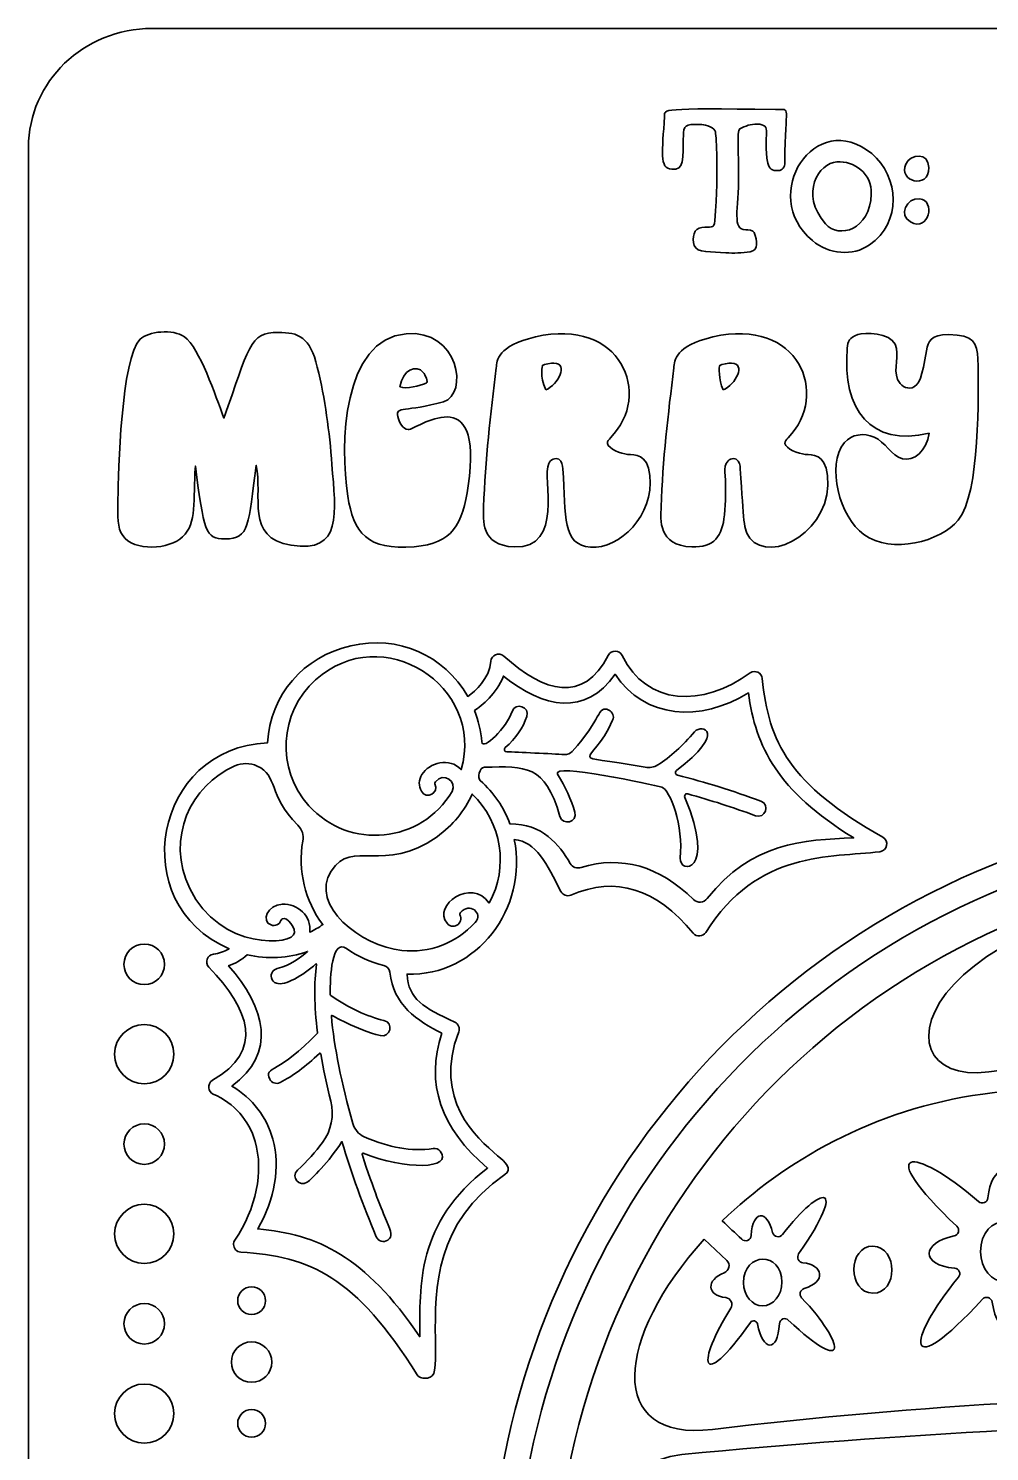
# Model space of a CAD drawing. Header units: inches. Extents: x 15.56 to 20.56, y -6.25 to -0.75.
# Drawn here: x 15.556 to 17.444, y -3.547 to -0.75 of the extents above; entities that cross this region are included whole.
import ezdxf

# ---------------------------------------------------------------- set-up
doc = ezdxf.new("R2010")
doc.units = ezdxf.units.IN
doc.header["$MEASUREMENT"] = 0
doc.layers.add('_U+0421_U+043B_U+043E_U+0439 1', color=7, linetype='Continuous')

# ---------------------------------------------------------------- blocks, each defined once
blk = doc.blocks.new('block 2')
at = {"layer": '_U+0421_U+043B_U+043E_U+0439 1', "color": 7, "lineweight": 35, "true_color": 0xffffff}
for points in [[(17.2126, -0.9961), (17.102, -0.905), (16.9888, -1.0775), (17.096, -1.1671), (17.1288, -1.1944), (17.1746, -1.1982), (17.2082, -1.1755), (17.272, -1.1325), (17.2664, -1.0407), (17.2126, -0.9961)], [(17.1217, -1.1341), (17.0699, -1.0748), (17.1085, -1.0143), (17.1437, -1.0122), (17.178, -1.0103), (17.2132, -1.034), (17.2116, -1.0758), (17.2099, -1.1458), (17.148, -1.1643), (17.1217, -1.1341)]]:
    blk.add_open_spline(points, degree=3, knots=[0, 0, 0, 0, 1, 1, 1, 2, 2, 2, 3, 3, 3, 3], dxfattribs=at)
blk = doc.blocks.new('block 3')
at = {"layer": '_U+0421_U+043B_U+043E_U+0439 1', "color": 7, "lineweight": 35, "true_color": 0xffffff}
for points, knots in [([(18.3906, -2.4262), (18.3906, -2.4262), (18.3906, -2.385), (18.3906, -2.385), (18.3906, -2.2044), (18.2448, -2.0576), (18.0655, -2.0576), (17.886, -2.0576), (17.7402, -2.2044), (17.7402, -2.3857), (17.7402, -2.3857), (17.7402, -2.4262), (17.7402, -2.4262), (17.0656, -2.5786), (16.5645, -3.1943), (16.5907, -3.92), (16.6194, -4.7144), (17.2817, -5.3473), (18.0766, -5.3414), (18.8852, -5.3353), (19.541, -4.6757), (19.541, -3.8657), (19.541, -3.1637), (19.0484, -2.5747), (18.3906, -2.4262)], [0, 0, 0, 0, 1, 1, 1, 2, 2, 2, 3, 3, 3, 4, 4, 4, 5, 5, 5, 6, 6, 6, 7, 7, 7, 8, 8, 8, 8]), ([(18.0655, -2.4316), (18.4723, -2.4316), (18.8402, -2.6021), (19.1014, -2.8751), (18.5509, -2.751), (17.9949, -2.7262), (17.4423, -2.8008), (17.1998, -2.8336), (17.2959, -2.4316), (18.0655, -2.4316)], [0, 0, 0, 0, 1, 1, 1, 2, 2, 2, 3, 3, 3, 3]), ([(16.8834, -3.1301), (16.8834, -3.1301), (16.9276, -3.1718), (16.9276, -3.1718), (16.9312, -3.1753), (16.9328, -3.1803), (16.9319, -3.1851), (16.9309, -3.1901), (16.9274, -3.1941), (16.9228, -3.196), (16.8866, -3.21), (16.8882, -3.2405), (16.9257, -3.2448), (16.9303, -3.2454), (16.9345, -3.2483), (16.9364, -3.2525), (16.9385, -3.2568), (16.9381, -3.2618), (16.9356, -3.2657), (16.8687, -3.3714), (16.8721, -3.4361), (16.9744, -3.2936), (16.976, -3.2911), (16.9792, -3.29), (16.9821, -3.2907), (16.9852, -3.2912), (16.9876, -3.2937), (16.9881, -3.2966), (16.998, -3.3501), (17.0285, -3.3541), (17.031, -3.296), (17.0313, -3.2919), (17.0338, -3.2883), (17.0376, -3.2868), (17.0413, -3.2853), (17.0456, -3.2861), (17.0485, -3.2889), (17.1696, -3.4029), (17.1601, -3.3353), (17.0748, -3.2451), (17.0721, -3.2423), (17.0712, -3.2383), (17.0721, -3.2347), (17.0731, -3.231), (17.076, -3.228), (17.0796, -3.2269), (17.1235, -3.2141), (17.1181, -3.1801), (17.077, -3.1762), (17.0731, -3.1758), (17.0698, -3.1735), (17.0681, -3.1698), (17.0664, -3.1662), (17.0667, -3.1622), (17.0689, -3.1589), (17.1677, -3.0153), (17.1144, -3.0207), (17.0371, -3.1208), (17.0345, -3.1241), (17.0303, -3.1257), (17.0262, -3.1248), (17.022, -3.124), (17.0187, -3.1208), (17.0177, -3.1166), (17.0067, -3.0725), (16.9787, -3.0714), (16.9756, -3.1226), (16.9753, -3.1269), (16.9726, -3.1307), (16.9687, -3.1322), (16.9646, -3.1337), (16.96, -3.1329), (16.957, -3.13), (16.9442, -3.1179), (16.9316, -3.1058), (16.9188, -3.0939), (17.0389, -2.9775), (17.2159, -2.8743), (17.4306, -2.8446), (17.928, -2.7754), (18.4281, -2.7878), (18.9246, -2.8812), (19.0544, -2.9057), (19.1796, -2.9832), (19.2632, -3.0829), (19.2581, -3.0854), (19.2095, -3.1222), (19.1825, -3.1433), (19.1794, -3.1457), (19.1752, -3.1462), (19.1716, -3.1446), (19.168, -3.1429), (19.1656, -3.1393), (19.1655, -3.1354), (19.1628, -3.0783), (19.1305, -3.0685), (19.1189, -3.125), (19.1181, -3.129), (19.1149, -3.1322), (19.1109, -3.1332), (19.1067, -3.134), (19.1026, -3.1325), (19.1001, -3.1291), (18.9921, -2.9832), (18.9817, -3.0462), (19.0656, -3.1711), (19.0677, -3.1743), (19.068, -3.1783), (19.0663, -3.1816), (19.0645, -3.1851), (19.0612, -3.1873), (19.0574, -3.1876), (19.008, -3.1904), (19.0062, -3.2301), (19.0548, -3.2437), (19.0582, -3.2447), (19.061, -3.2476), (19.0621, -3.2512), (19.0631, -3.2547), (19.0621, -3.2586), (19.0595, -3.2612), (18.9645, -3.3614), (18.9544, -3.4358), (19.0874, -3.3096), (19.0905, -3.3066), (19.0949, -3.3058), (19.0987, -3.3073), (19.1026, -3.3089), (19.1052, -3.3125), (19.1053, -3.3166), (19.1084, -3.3747), (19.1395, -3.3835), (19.151, -3.3247), (19.1519, -3.3205), (19.155, -3.3173), (19.1592, -3.3164), (19.1634, -3.3155), (19.1677, -3.3172), (19.1701, -3.3205), (19.2774, -3.4691), (19.2826, -3.3997), (19.2051, -3.2797), (19.203, -3.2765), (19.2028, -3.2725), (19.2045, -3.269), (19.2063, -3.2657), (19.2098, -3.2635), (19.2135, -3.2633), (19.2642, -3.2616), (19.2628, -3.2214), (19.2149, -3.2069), (19.2113, -3.2058), (19.2085, -3.203), (19.2077, -3.1994), (19.2067, -3.1958), (19.2077, -3.1919), (19.2103, -3.1893), (19.2341, -3.1651), (19.2798, -3.1179), (19.2824, -3.1119), (19.3381, -3.1919), (19.533, -3.5425), (19.338, -3.5172), (18.5285, -3.4119), (17.7102, -3.4075), (16.8999, -3.5039), (16.6878, -3.529), (16.7094, -3.3207), (16.8834, -3.1301)], [0, 0, 0, 0, 1, 1, 1, 2, 2, 2, 3, 3, 3, 4, 4, 4, 5, 5, 5, 6, 6, 6, 7, 7, 7, 8, 8, 8, 9, 9, 9, 10, 10, 10, 11, 11, 11, 12, 12, 12, 13, 13, 13, 14, 14, 14, 15, 15, 15, 16, 16, 16, 17, 17, 17, 18, 18, 18, 19, 19, 19, 20, 20, 20, 21, 21, 21, 22, 22, 22, 23, 23, 23, 24, 24, 24, 25, 25, 25, 26, 26, 26, 27, 27, 27, 28, 28, 28, 29, 29, 29, 30, 30, 30, 31, 31, 31, 32, 32, 32, 33, 33, 33, 34, 34, 34, 35, 35, 35, 36, 36, 36, 37, 37, 37, 38, 38, 38, 39, 39, 39, 40, 40, 40, 41, 41, 41, 42, 42, 42, 43, 43, 43, 44, 44, 44, 45, 45, 45, 46, 46, 46, 47, 47, 47, 48, 48, 48, 49, 49, 49, 50, 50, 50, 51, 51, 51, 52, 52, 52, 53, 53, 53, 54, 54, 54, 55, 55, 55, 56, 56, 56, 56]), ([(16.9606, -3.2154), (16.9606, -3.1546), (17.0359, -3.153), (17.0359, -3.2144), (17.0359, -3.24), (17.0191, -3.2608), (16.9982, -3.2611), (16.9776, -3.2612), (16.9606, -3.2408), (16.9606, -3.2154)], [0, 0, 0, 0, 1, 1, 1, 2, 2, 2, 3, 3, 3, 3]), ([(16.8394, -3.5532), (17.6902, -3.4732), (18.5448, -3.4525), (19.3916, -3.5664), (19.5444, -3.5869), (19.5509, -4.1508), (19.3842, -4.1698), (18.5414, -4.2662), (17.6898, -4.2578), (16.8449, -4.1808), (16.5637, -4.1553), (16.5896, -3.5765), (16.8394, -3.5532)], [0, 0, 0, 0, 1, 1, 1, 2, 2, 2, 3, 3, 3, 4, 4, 4, 4])]:
    blk.add_open_spline(points, degree=3, knots=knots, dxfattribs=at)
blk = doc.blocks.new('block 7')
at = {"layer": '_U+0421_U+043B_U+043E_U+0439 1', "color": 7, "lineweight": 35, "true_color": 0xffffff}
for points, knots in [([(17.1255, -1.6289), (17.1205, -1.5851), (17.0956, -1.5882), (17.0817, -1.5872), (17.0692, -1.5864), (17.0432, -1.5758), (17.042, -1.5657), (17.0414, -1.5614), (17.0449, -1.5576), (17.048, -1.5546), (17.1314, -1.47), (17.0687, -1.3164), (16.9005, -1.3564), (16.8252, -1.3743), (16.8253, -1.4021), (16.8235, -1.4173), (16.8126, -1.5076), (16.8016, -1.5993), (16.7987, -1.6905), (16.7978, -1.715), (16.7919, -1.7666), (16.8589, -1.769), (16.9031, -1.7707), (16.9189, -1.7476), (16.9231, -1.7062), (16.9257, -1.6805), (16.9262, -1.6547), (16.9244, -1.6289), (16.9238, -1.6208), (16.9232, -1.6123), (16.9267, -1.6051), (16.9302, -1.5979), (16.9395, -1.5928), (16.9464, -1.5969), (16.9526, -1.6004), (16.9538, -1.6086), (16.9542, -1.6157), (16.9613, -1.7197), (16.9599, -1.735), (16.973, -1.7516), (17.0145, -1.8047), (17.1373, -1.7351), (17.1255, -1.6289)], [0, 0, 0, 0, 1, 1, 1, 2, 2, 2, 3, 3, 3, 4, 4, 4, 5, 5, 5, 6, 6, 6, 7, 7, 7, 8, 8, 8, 9, 9, 9, 10, 10, 10, 11, 11, 11, 12, 12, 12, 13, 13, 13, 14, 14, 14, 14]), ([(16.9206, -1.4605), (16.9112, -1.4396), (16.9121, -1.4147), (16.9142, -1.4122), (16.9167, -1.4093), (16.9328, -1.4079), (16.937, -1.408), (16.9662, -1.4086), (16.9455, -1.4497), (16.9206, -1.4605)], [0, 0, 0, 0, 1, 1, 1, 2, 2, 2, 3, 3, 3, 3])]:
    blk.add_open_spline(points, degree=3, knots=knots, dxfattribs=at)
blk = doc.blocks.new('block 8')
at = {"layer": '_U+0421_U+043B_U+043E_U+0439 1', "color": 7, "lineweight": 35, "true_color": 0xffffff}
for points, knots in [([(16.7766, -1.6289), (16.7717, -1.5851), (16.7467, -1.5882), (16.7328, -1.5872), (16.7205, -1.5864), (16.6945, -1.5758), (16.6932, -1.5657), (16.6927, -1.5614), (16.6962, -1.5576), (16.6992, -1.5546), (16.7827, -1.47), (16.7198, -1.3164), (16.5516, -1.3564), (16.4764, -1.3743), (16.4764, -1.4021), (16.4746, -1.4173), (16.4638, -1.5076), (16.4527, -1.5993), (16.4499, -1.6905), (16.4491, -1.715), (16.4431, -1.7666), (16.5101, -1.769), (16.6092, -1.7726), (16.5641, -1.6339), (16.5778, -1.6051), (16.5814, -1.5979), (16.5907, -1.5928), (16.5977, -1.5969), (16.6038, -1.6004), (16.6049, -1.6086), (16.6055, -1.6157), (16.6119, -1.7103), (16.6038, -1.7654), (16.6602, -1.7696), (16.7166, -1.7739), (16.7853, -1.7071), (16.7766, -1.6289)], [0, 0, 0, 0, 1, 1, 1, 2, 2, 2, 3, 3, 3, 4, 4, 4, 5, 5, 5, 6, 6, 6, 7, 7, 7, 8, 8, 8, 9, 9, 9, 10, 10, 10, 11, 11, 11, 12, 12, 12, 12]), ([(16.5719, -1.4605), (16.5598, -1.4337), (16.5655, -1.4122), (16.5655, -1.4122), (16.568, -1.4093), (16.5841, -1.4079), (16.5881, -1.408), (16.6174, -1.4086), (16.5966, -1.4497), (16.5719, -1.4605)], [0, 0, 0, 0, 1, 1, 1, 2, 2, 2, 3, 3, 3, 3])]:
    blk.add_open_spline(points, degree=3, knots=knots, dxfattribs=at)
blk = doc.blocks.new('block 9')
at = {"layer": '_U+0421_U+043B_U+043E_U+0439 1', "color": 7, "lineweight": 35, "true_color": 0xffffff}
for points, knots in [([(16.3017, -1.5383), (16.2902, -1.5376), (16.2845, -1.5241), (16.2814, -1.513), (16.2757, -1.4916), (16.298, -1.5047), (16.371, -1.4837), (16.4209, -1.4693), (16.4009, -1.3411), (16.2978, -1.35), (16.1726, -1.3607), (16.1673, -1.5685), (16.183, -1.6691), (16.1942, -1.7411), (16.2207, -1.7766), (16.3135, -1.7687), (16.3895, -1.7623), (16.4081, -1.7255), (16.4195, -1.649), (16.451, -1.4348), (16.3174, -1.5393), (16.3017, -1.5383)], [0, 0, 0, 0, 1, 1, 1, 2, 2, 2, 3, 3, 3, 4, 4, 4, 5, 5, 5, 6, 6, 6, 7, 7, 7, 7]), ([(16.3314, -1.426), (16.3348, -1.4297), (16.3419, -1.4458), (16.3373, -1.4473), (16.3238, -1.4518), (16.2991, -1.4596), (16.2853, -1.4544), (16.2906, -1.421), (16.3176, -1.4097), (16.3314, -1.426)], [0, 0, 0, 0, 1, 1, 1, 2, 2, 2, 3, 3, 3, 3])]:
    blk.add_open_spline(points, degree=3, knots=knots, dxfattribs=at)
blk = doc.blocks.new('block 13')
at = {"layer": '_U+0421_U+043B_U+043E_U+0439 1', "color": 7, "lineweight": 35, "true_color": 0xffffff}
for points, knots in [([(16.1198, -2.0304), (16.2513, -1.9123), (16.4524, -2.0425), (16.406, -2.2069), (16.3828, -2.1818), (16.3428, -2.1935), (16.3287, -2.2165), (16.3221, -2.2271), (16.3217, -2.2389), (16.3276, -2.2494), (16.3371, -2.2668), (16.3634, -2.2525), (16.3538, -2.235), (16.3531, -2.2337), (16.3544, -2.2318), (16.3552, -2.2308), (16.3714, -2.2104), (16.3985, -2.2314), (16.3878, -2.2497), (16.328, -2.3521), (16.1855, -2.3658), (16.1066, -2.2779), (16.042, -2.2061), (16.048, -2.095), (16.1198, -2.0304)], [0, 0, 0, 0, 1, 1, 1, 2, 2, 2, 3, 3, 3, 4, 4, 4, 5, 5, 5, 6, 6, 6, 7, 7, 7, 8, 8, 8, 8]), ([(17.2342, -2.3398), (17.0501, -2.2355), (17.0099, -2.1529), (16.9974, -2.0278), (16.9969, -2.0223), (16.9934, -2.0176), (16.9884, -2.0154), (16.9841, -2.0135), (16.9789, -2.0139), (16.9739, -2.0165), (16.8795, -2.0857), (16.7701, -2.081), (16.7221, -1.9826), (16.7167, -1.9714), (16.7006, -1.9712), (16.6949, -1.9823), (16.6455, -2.0773), (16.5695, -2.0557), (16.4894, -1.9837), (16.48, -1.9754), (16.4649, -1.9812), (16.4641, -1.994), (16.4617, -2.028), (16.4334, -2.0526), (16.4187, -2.063), (16.3717, -1.9811), (16.2824, -1.9421), (16.1892, -1.9633), (16.0952, -1.985), (16.0312, -2.0596), (16.0251, -2.1544), (15.8028, -2.1632), (15.7439, -2.4704), (15.9498, -2.5591), (15.9398, -2.5648), (15.9296, -2.5683), (15.9192, -2.5696), (15.9066, -2.5708), (15.9012, -2.5862), (15.9099, -2.5953), (15.9906, -2.678), (16.0184, -2.7596), (15.9173, -2.8176), (15.9055, -2.8248), (15.9082, -2.8403), (15.9187, -2.8448), (15.9601, -2.8629), (15.9884, -2.8951), (16.0009, -2.938), (16.0181, -2.9972), (16.0031, -3.0696), (15.9612, -3.1319), (15.9594, -3.1346), (15.9585, -3.1375), (15.9585, -3.1404), (15.9585, -3.1479), (15.9642, -3.155), (15.9728, -3.1555), (16.1081, -3.1635), (16.1987, -3.2029), (16.3191, -3.3965), (16.3234, -3.4032), (16.3324, -3.4044), (16.3396, -3.4028), (16.3563, -3.3987), (16.3552, -3.3914), (16.355, -3.3257), (16.3545, -3.2244), (16.3539, -3.098), (16.4917, -3.003), (16.508, -2.9925), (16.4919, -2.9785), (16.4773, -2.9658), (16.4359, -2.9303), (16.3501, -2.8562), (16.4009, -2.7223), (16.4038, -2.7148), (16.4003, -2.7065), (16.3931, -2.703), (16.3323, -2.675), (16.3019, -2.6587), (16.2995, -2.6089), (16.4367, -2.6137), (16.5376, -2.4786), (16.5102, -2.3443), (16.5532, -2.3483), (16.5739, -2.3923), (16.6017, -2.4465), (16.6053, -2.4536), (16.6138, -2.4566), (16.6212, -2.4536), (16.7099, -2.4155), (16.7885, -2.44), (16.8616, -2.5283), (16.8682, -2.5364), (16.8807, -2.5354), (16.8863, -2.5268), (16.9887, -2.3648), (17.1313, -2.3803), (17.2287, -2.3682), (17.2432, -2.3664), (17.247, -2.3471), (17.2342, -2.3398)], [0, 0, 0, 0, 1, 1, 1, 2, 2, 2, 3, 3, 3, 4, 4, 4, 5, 5, 5, 6, 6, 6, 7, 7, 7, 8, 8, 8, 9, 9, 9, 10, 10, 10, 11, 11, 11, 12, 12, 12, 13, 13, 13, 14, 14, 14, 15, 15, 15, 16, 16, 16, 17, 17, 17, 18, 18, 18, 19, 19, 19, 20, 20, 20, 21, 21, 21, 22, 22, 22, 23, 23, 23, 24, 24, 24, 25, 25, 25, 26, 26, 26, 27, 27, 27, 28, 28, 28, 29, 29, 29, 30, 30, 30, 31, 31, 31, 32, 32, 32, 33, 33, 33, 34, 34, 34, 34]), ([(16.8894, -2.4604), (16.8828, -2.4686), (16.8702, -2.47), (16.8624, -2.4623), (16.7953, -2.3962), (16.721, -2.375), (16.6414, -2.3993), (16.6331, -2.4018), (16.6244, -2.3986), (16.6202, -2.3914), (16.5984, -2.3544), (16.5653, -2.3126), (16.5016, -2.3137), (16.4895, -2.2807), (16.4699, -2.2522), (16.4432, -2.2286), (16.4378, -2.2237), (16.441, -2.2023), (16.4516, -2.2021), (16.5332, -2.2007), (16.5703, -2.1962), (16.5998, -2.299), (16.6052, -2.3179), (16.6346, -2.3103), (16.6291, -2.2905), (16.622, -2.2658), (16.6109, -2.2414), (16.5953, -2.2158), (16.5812, -2.1933), (16.7835, -2.2364), (16.7998, -2.2414), (16.8166, -2.2466), (16.8424, -2.3172), (16.8362, -2.3807), (16.8338, -2.4125), (16.9081, -2.4119), (16.8453, -2.2614), (16.8442, -2.2586), (16.8457, -2.2565), (16.8462, -2.256), (16.8469, -2.2554), (16.8484, -2.2539), (16.851, -2.2546), (16.8953, -2.2668), (16.94, -2.2812), (16.9841, -2.2975), (17.0025, -2.3044), (17.0139, -2.2761), (16.9946, -2.2689), (16.9394, -2.2485), (16.8857, -2.2316), (16.8306, -2.2176), (16.8266, -2.2166), (16.8256, -2.2114), (16.8289, -2.2089), (16.9296, -2.1319), (16.8788, -2.116), (16.8645, -2.1323), (16.841, -2.16), (16.8166, -2.1818), (16.7919, -2.1978), (16.7846, -2.2023), (16.7759, -2.2037), (16.7674, -2.2022), (16.6055, -2.1732), (16.6601, -2.2057), (16.7034, -2.11), (16.7069, -2.1023), (16.7035, -2.0933), (16.6959, -2.0898), (16.673, -2.0796), (16.6825, -2.1079), (16.6238, -2.1712), (16.62, -2.1753), (16.6145, -2.1775), (16.6089, -2.1772), (16.5845, -2.176), (16.5155, -2.1723), (16.4952, -2.1719), (16.4909, -2.1718), (16.4891, -2.1665), (16.4924, -2.1637), (16.513, -2.1453), (16.5277, -2.124), (16.5348, -2.1025), (16.5412, -2.0835), (16.5123, -2.0737), (16.5059, -2.0929), (16.4962, -2.1225), (16.4476, -2.1716), (16.4462, -2.1522), (16.4445, -2.131), (16.4398, -2.1104), (16.432, -2.0908), (16.4462, -2.0812), (16.4759, -2.058), (16.4887, -2.023), (16.5674, -2.086), (16.6509, -2.103), (16.7081, -2.0194), (16.7667, -2.1073), (16.8757, -2.1143), (16.9701, -2.056), (16.9849, -2.1636), (17.0263, -2.2468), (17.177, -2.3412), (17.0785, -2.3448), (16.9763, -2.3497), (16.8894, -2.4604)], [0, 0, 0, 0, 1, 1, 1, 2, 2, 2, 3, 3, 3, 4, 4, 4, 5, 5, 5, 6, 6, 6, 7, 7, 7, 8, 8, 8, 9, 9, 9, 10, 10, 10, 11, 11, 11, 12, 12, 12, 13, 13, 13, 14, 14, 14, 15, 15, 15, 16, 16, 16, 17, 17, 17, 18, 18, 18, 19, 19, 19, 20, 20, 20, 21, 21, 21, 22, 22, 22, 23, 23, 23, 24, 24, 24, 25, 25, 25, 26, 26, 26, 27, 27, 27, 28, 28, 28, 29, 29, 29, 30, 30, 30, 31, 31, 31, 32, 32, 32, 33, 33, 33, 34, 34, 34, 35, 35, 35, 36, 36, 36, 36]), ([(15.8723, -2.4405), (15.8249, -2.3416), (15.8741, -2.2378), (15.9609, -2.1996), (15.9749, -2.1935), (15.991, -2.1936), (16.0051, -2.1998), (16.0463, -2.2186), (16.0252, -2.2558), (16.0849, -2.3158), (16.0931, -2.324), (16.0969, -2.3358), (16.0946, -2.3473), (16.0844, -2.4054), (16.0987, -2.4648), (16.1341, -2.5115), (16.1257, -2.5172), (16.1171, -2.5222), (16.1081, -2.5264), (16.1127, -2.495), (16.0838, -2.47), (16.0546, -2.4712), (16.0242, -2.4725), (16.0124, -2.5051), (16.0321, -2.5123), (16.0401, -2.5153), (16.0488, -2.5112), (16.0517, -2.5033), (16.0566, -2.4901), (16.0784, -2.5123), (16.0782, -2.5273), (16.078, -2.553), (15.9313, -2.5637), (15.8723, -2.4405)], [0, 0, 0, 0, 1, 1, 1, 2, 2, 2, 3, 3, 3, 4, 4, 4, 5, 5, 5, 6, 6, 6, 7, 7, 7, 8, 8, 8, 9, 9, 9, 10, 10, 10, 11, 11, 11, 11]), ([(16.4609, -2.4693), (16.4259, -2.4189), (16.3489, -2.4739), (16.3782, -2.509), (16.3832, -2.515), (16.3906, -2.5165), (16.3971, -2.5129), (16.4045, -2.5089), (16.4071, -2.4996), (16.4032, -2.4923), (16.4024, -2.491), (16.4038, -2.489), (16.4046, -2.4879), (16.4216, -2.4668), (16.4503, -2.4889), (16.4332, -2.5073), (16.3949, -2.5485), (16.3438, -2.568), (16.2894, -2.5623), (16.2088, -2.5541), (16.1071, -2.4739), (16.1505, -2.4062), (16.1921, -2.3411), (16.2528, -2.414), (16.3584, -2.3389), (16.3896, -2.3162), (16.4124, -2.2882), (16.4274, -2.255), (16.486, -2.3111), (16.4995, -2.3985), (16.4609, -2.4693)], [0, 0, 0, 0, 1, 1, 1, 2, 2, 2, 3, 3, 3, 4, 4, 4, 5, 5, 5, 6, 6, 6, 7, 7, 7, 8, 8, 8, 9, 9, 9, 10, 10, 10, 10]), ([(16.3677, -2.7248), (16.3352, -2.824), (16.3655, -2.9132), (16.4578, -2.99), (16.3176, -3.0965), (16.3244, -3.2228), (16.3244, -3.3216), (16.2155, -3.1615), (16.1235, -3.1207), (16.0062, -3.1096), (16.0401, -3.0503), (16.0506, -2.988), (16.0357, -2.9336), (16.0237, -2.8896), (15.996, -2.8537), (15.9552, -2.8293), (16.0434, -2.7643), (16.0219, -2.6753), (15.9488, -2.5923), (15.9612, -2.5886), (15.9737, -2.581), (15.9855, -2.5707), (16.0246, -2.5801), (16.0659, -2.5779), (16.1041, -2.5643), (16.0903, -2.576), (16.0695, -2.5923), (16.0444, -2.598), (16.0362, -2.5998), (16.031, -2.608), (16.0328, -2.6162), (16.0341, -2.6215), (16.0376, -2.6254), (16.0427, -2.6269), (16.0598, -2.6323), (16.0946, -2.6118), (16.1202, -2.5887), (16.1202, -2.5887), (16.1217, -2.5894), (16.1217, -2.5894), (16.1163, -2.6257), (16.1169, -2.671), (16.1235, -2.7239), (16.1235, -2.7244), (16.1234, -2.725), (16.1231, -2.7254), (16.0499, -2.8036), (16.0171, -2.7908), (16.0295, -2.8151), (16.0334, -2.8228), (16.0421, -2.8258), (16.0499, -2.8219), (16.0753, -2.809), (16.1006, -2.7904), (16.1271, -2.7646), (16.1275, -2.7641), (16.1281, -2.764), (16.1287, -2.7643), (16.1291, -2.7644), (16.1296, -2.7647), (16.1298, -2.7655), (16.1348, -2.7947), (16.1413, -2.826), (16.1494, -2.8583), (16.1566, -2.8869), (16.1506, -2.9166), (16.1334, -2.9398), (16.1198, -2.9582), (16.1032, -2.9765), (16.0841, -2.9944), (16.0701, -3.0073), (16.0878, -3.029), (16.1032, -3.018), (16.1114, -3.0122), (16.1462, -2.9776), (16.1714, -2.9382), (16.1903, -3.0005), (16.2134, -3.0648), (16.2387, -3.1251), (16.2424, -3.1341), (16.2535, -3.1373), (16.2616, -3.1316), (16.2717, -3.1244), (16.2685, -3.1166), (16.2588, -3.0936), (16.2502, -3.0728), (16.2339, -3.0343), (16.2112, -2.963), (16.2109, -2.9621), (16.2113, -2.9615), (16.2117, -2.9612), (16.2121, -2.9607), (16.2127, -2.9605), (16.2134, -2.9608), (16.2946, -2.9944), (16.3923, -2.9925), (16.3646, -2.9572), (16.3614, -2.9529), (16.3563, -2.951), (16.3507, -2.9518), (16.3078, -2.9578), (16.2635, -2.9501), (16.2153, -2.9286), (16.2044, -2.9237), (16.1962, -2.9141), (16.1928, -2.9025), (16.1706, -2.8241), (16.156, -2.7511), (16.1507, -2.6912), (16.1507, -2.6904), (16.1512, -2.69), (16.1514, -2.6897), (16.1514, -2.6897), (16.1999, -2.7183), (16.247, -2.7297), (16.2663, -2.7344), (16.2741, -2.7048), (16.2541, -2.7001), (16.2206, -2.6919), (16.1863, -2.676), (16.1494, -2.6512), (16.1489, -2.6508), (16.1485, -2.6501), (16.1485, -2.6494), (16.1478, -2.6137), (16.1516, -2.5379), (16.1806, -2.5586), (16.2027, -2.5743), (16.2274, -2.5854), (16.2541, -2.5918), (16.2603, -2.5933), (16.2649, -2.5986), (16.2656, -2.6053), (16.272, -2.6687), (16.3201, -2.7015), (16.3677, -2.7248)], [0, 0, 0, 0, 1, 1, 1, 2, 2, 2, 3, 3, 3, 4, 4, 4, 5, 5, 5, 6, 6, 6, 7, 7, 7, 8, 8, 8, 9, 9, 9, 10, 10, 10, 11, 11, 11, 12, 12, 12, 13, 13, 13, 14, 14, 14, 15, 15, 15, 16, 16, 16, 17, 17, 17, 18, 18, 18, 19, 19, 19, 20, 20, 20, 21, 21, 21, 22, 22, 22, 23, 23, 23, 24, 24, 24, 25, 25, 25, 26, 26, 26, 27, 27, 27, 28, 28, 28, 29, 29, 29, 30, 30, 30, 31, 31, 31, 32, 32, 32, 33, 33, 33, 34, 34, 34, 35, 35, 35, 36, 36, 36, 37, 37, 37, 38, 38, 38, 39, 39, 39, 40, 40, 40, 41, 41, 41, 42, 42, 42, 43, 43, 43, 44, 44, 44, 45, 45, 45, 45])]:
    blk.add_open_spline(points, degree=3, knots=knots, dxfattribs=at)
blk = doc.blocks.new('block 15')
at = {"layer": '_U+0421_U+043B_U+043E_U+0439 1', "color": 7, "lineweight": 35, "true_color": 0xffffff}
for points, knots in [([(17.5712, -3.194), (17.5682, -3.1911), (17.5671, -3.1868), (17.5682, -3.1828), (17.5695, -3.1789), (17.5728, -3.1758), (17.5769, -3.1751), (17.6403, -3.1632), (17.6431, -3.1173), (17.5753, -3.1122), (17.5712, -3.1118), (17.5676, -3.1091), (17.5659, -3.1053), (17.5644, -3.1014), (17.565, -3.0969), (17.5678, -3.0937), (17.7171, -2.9235), (17.6407, -2.9244), (17.521, -3.0496), (17.5181, -3.0526), (17.5138, -3.0537), (17.5098, -3.0525), (17.5057, -3.0512), (17.5027, -3.0478), (17.5021, -3.0436), (17.4912, -2.9746), (17.4467, -2.983), (17.4407, -3.0486), (17.4403, -3.0528), (17.4377, -3.0564), (17.4338, -3.0579), (17.4299, -3.0594), (17.4256, -3.0587), (17.4224, -3.056), (17.2916, -2.9428), (17.2131, -2.9476), (17.3798, -3.1046), (17.3828, -3.1075), (17.3841, -3.1118), (17.3828, -3.1157), (17.3817, -3.1197), (17.3784, -3.1228), (17.3744, -3.1236), (17.3094, -3.1364), (17.3085, -3.1822), (17.3752, -3.1866), (17.3794, -3.1869), (17.383, -3.1894), (17.3846, -3.1933), (17.3862, -3.1971), (17.3856, -3.2015), (17.383, -3.2047), (17.2769, -3.3329), (17.278, -3.4146), (17.4299, -3.248), (17.4328, -3.2448), (17.4373, -3.2436), (17.4413, -3.2448), (17.4453, -3.2461), (17.4484, -3.2496), (17.4491, -3.2537), (17.46, -3.3264), (17.5038, -3.318), (17.5095, -3.2489), (17.5099, -3.2447), (17.5125, -3.2411), (17.5164, -3.2394), (17.5203, -3.2379), (17.5248, -3.2387), (17.528, -3.2415), (17.6596, -3.3585), (17.7292, -3.3478), (17.5712, -3.194)], [0, 0, 0, 0, 1, 1, 1, 2, 2, 2, 3, 3, 3, 4, 4, 4, 5, 5, 5, 6, 6, 6, 7, 7, 7, 8, 8, 8, 9, 9, 9, 10, 10, 10, 11, 11, 11, 12, 12, 12, 13, 13, 13, 14, 14, 14, 15, 15, 15, 16, 16, 16, 17, 17, 17, 18, 18, 18, 19, 19, 19, 20, 20, 20, 21, 21, 21, 22, 22, 22, 23, 23, 23, 24, 24, 24, 24]), ([(17.4748, -3.2136), (17.448, -3.214), (17.4263, -3.1876), (17.4263, -3.1548), (17.4263, -3.0764), (17.5231, -3.0743), (17.5231, -3.1535), (17.5231, -3.1864), (17.5014, -3.2135), (17.4748, -3.2136)], [0, 0, 0, 0, 1, 1, 1, 2, 2, 2, 3, 3, 3, 3])]:
    blk.add_open_spline(points, degree=3, knots=knots, dxfattribs=at)

msp = doc.modelspace()

# ---------------------------------------------------------------- linework, layer by layer
at = {"layer": '_U+0421_U+043B_U+043E_U+0439 1', "color": 240, "lineweight": 35, "true_color": 0xed1c24}
for points, knots in [([(20.3128, -0.75), (20.3128, -0.75), (15.7983, -0.75), (15.7983, -0.75), (15.6642, -0.75), (15.5556, -0.8546), (15.5556, -0.9836), (15.5556, -0.9836), (15.5556, -6.0164), (15.5556, -6.0164), (15.5556, -6.1454), (15.6642, -6.25), (15.7983, -6.25), (15.7983, -6.25), (20.3128, -6.25), (20.3128, -6.25), (20.4469, -6.25), (20.5556, -6.1454), (20.5556, -6.0164), (20.5556, -6.0164), (20.5556, -0.9836), (20.5556, -0.9836), (20.5556, -0.8546), (20.4469, -0.75), (20.3128, -0.75)], [0, 0, 0, 0, 1, 1, 1, 2, 2, 2, 3, 3, 3, 4, 4, 4, 5, 5, 5, 6, 6, 6, 7, 7, 7, 8, 8, 8, 8]), ([(17.6367, -2.3307), (17.6559, -2.119), (17.8297, -1.9524), (18.0428, -1.946), (18.0428, -1.946), (18.0428, -1.996), (18.0428, -1.996), (17.844, -2.0028), (17.6849, -2.1671), (17.6849, -2.369), (17.6849, -2.3693), (17.6849, -2.3696), (17.6849, -2.3699), (17.0148, -2.5348), (16.5168, -3.1368), (16.5101, -3.8563), (16.5101, -3.8563), (16.4601, -3.8563), (16.4601, -3.8563), (16.4666, -3.1385), (16.9465, -2.5176), (17.6367, -2.3307)], [0, 0, 0, 0, 1, 1, 1, 2, 2, 2, 3, 3, 3, 4, 4, 4, 5, 5, 5, 6, 6, 6, 7, 7, 7, 7])]:
    msp.add_open_spline(points, degree=3, knots=knots, dxfattribs=at)
at = {"layer": '_U+0421_U+043B_U+043E_U+0439 1', "color": 7, "lineweight": 35, "true_color": 0xffffff}
for points, knots in [([(17.0235, -0.9094), (16.7923, -0.9064), (16.8062, -0.9085), (16.8053, -0.9229), (16.8013, -0.9914), (16.7945, -1.026), (16.8195, -1.0268), (16.8453, -1.0278), (16.8406, -1.0112), (16.8425, -0.9546), (16.8432, -0.9375), (16.8546, -0.938), (16.8785, -0.939), (16.8869, -0.9393), (16.9048, -0.9453), (16.9055, -0.9533), (16.9067, -0.9689), (16.912, -1.0193), (16.9042, -1.1282), (16.9031, -1.1441), (16.8952, -1.1401), (16.8789, -1.1411), (16.8624, -1.1421), (16.8594, -1.1614), (16.8637, -1.1765), (16.8681, -1.1918), (16.8992, -1.1886), (16.9255, -1.1908), (16.9416, -1.1922), (16.9576, -1.1915), (16.9734, -1.189), (16.9902, -1.1864), (16.9881, -1.1668), (16.9814, -1.1511), (16.9794, -1.1461), (16.9701, -1.1461), (16.9648, -1.146), (16.9376, -1.1455), (16.9507, -1.108), (16.951, -1.0364), (16.9512, -1.0007), (16.9467, -0.9511), (16.9534, -0.9473), (16.9639, -0.9415), (16.9751, -0.9378), (16.9871, -0.938), (17.0194, -0.9385), (16.9973, -0.9582), (17.0084, -1.015), (17.0106, -1.026), (17.0169, -1.0304), (17.0284, -1.0294), (17.0377, -1.0286), (17.0417, -1.0236), (17.0417, -1.0125), (17.0417, -0.8975), (17.0566, -0.9098), (17.0235, -0.9094)], [0, 0, 0, 0, 1, 1, 1, 2, 2, 2, 3, 3, 3, 4, 4, 4, 5, 5, 5, 6, 6, 6, 7, 7, 7, 8, 8, 8, 9, 9, 9, 10, 10, 10, 11, 11, 11, 12, 12, 12, 13, 13, 13, 14, 14, 14, 15, 15, 15, 16, 16, 16, 17, 17, 17, 18, 18, 18, 19, 19, 19, 19]), ([(17.2794, -1.0165), (17.2637, -1.0501), (17.3248, -1.0683), (17.3246, -1.0235), (17.3245, -0.9923), (17.2885, -0.9966), (17.2794, -1.0165)], [0, 0, 0, 0, 1, 1, 1, 2, 2, 2, 2]), ([(17.3067, -1.0847), (17.2803, -1.0822), (17.2653, -1.1173), (17.2885, -1.1303), (17.326, -1.1511), (17.3381, -1.0876), (17.3067, -1.0847)], [0, 0, 0, 0, 1, 1, 1, 2, 2, 2, 2]), ([(16.1519, -1.6072), (16.1471, -1.5428), (16.1384, -1.4786), (16.1231, -1.4158), (16.1087, -1.3564), (16.0864, -1.3469), (16.0463, -1.3479), (15.9892, -1.3448), (15.988, -1.3815), (15.9396, -1.5158), (15.923, -1.4723), (15.8919, -1.3776), (15.8621, -1.3562), (15.8396, -1.3401), (15.7905, -1.3454), (15.7749, -1.3607), (15.7378, -1.3966), (15.7319, -1.624), (15.7313, -1.6753), (15.7309, -1.7111), (15.73, -1.7311), (15.7407, -1.7466), (15.7627, -1.7791), (15.8324, -1.7743), (15.8585, -1.7494), (15.8874, -1.7218), (15.8784, -1.6793), (15.8835, -1.6103), (15.9005, -1.7362), (15.9027, -1.7554), (15.9419, -1.753), (15.9902, -1.7548), (15.9878, -1.7246), (16.003, -1.6085), (16.0166, -1.6691), (15.9802, -1.7511), (16.0717, -1.766), (16.1732, -1.7825), (16.1589, -1.7014), (16.1519, -1.6072)], [0, 0, 0, 0, 1, 1, 1, 2, 2, 2, 3, 3, 3, 4, 4, 4, 5, 5, 5, 6, 6, 6, 7, 7, 7, 8, 8, 8, 9, 9, 9, 10, 10, 10, 11, 11, 11, 12, 12, 12, 13, 13, 13, 13]), ([(17.421, -1.3997), (17.4203, -1.3685), (17.4123, -1.3518), (17.3639, -1.3519), (17.328, -1.3519), (17.3237, -1.3641), (17.3202, -1.3837), (17.3114, -1.4343), (17.3062, -1.4519), (17.2917, -1.4562), (17.2803, -1.4597), (17.268, -1.4511), (17.2634, -1.4401), (17.2542, -1.4185), (17.268, -1.3925), (17.2584, -1.3705), (17.2485, -1.3482), (17.1982, -1.3468), (17.1852, -1.3516), (17.1682, -1.3579), (17.1656, -1.3648), (17.1645, -1.3787), (17.1541, -1.5004), (17.2106, -1.5723), (17.3253, -1.5458), (17.3209, -1.5805), (17.2942, -1.6016), (17.2732, -1.596), (17.251, -1.5898), (17.2389, -1.5629), (17.2171, -1.5533), (17.197, -1.5446), (17.173, -1.5473), (17.1589, -1.5641), (17.122, -1.6087), (17.1499, -1.711), (17.1969, -1.7448), (17.252, -1.7846), (17.3482, -1.7582), (17.3824, -1.7165), (17.4256, -1.664), (17.4227, -1.4679), (17.421, -1.3997)], [0, 0, 0, 0, 1, 1, 1, 2, 2, 2, 3, 3, 3, 4, 4, 4, 5, 5, 5, 6, 6, 6, 7, 7, 7, 8, 8, 8, 9, 9, 9, 10, 10, 10, 11, 11, 11, 12, 12, 12, 13, 13, 13, 14, 14, 14, 14]), ([(15.7831, -2.5498), (15.761, -2.5498), (15.7432, -2.5676), (15.7432, -2.5897), (15.7432, -2.6116), (15.761, -2.6296), (15.7831, -2.6296), (15.8052, -2.6296), (15.823, -2.6116), (15.823, -2.5897), (15.823, -2.5676), (15.8052, -2.5498), (15.7831, -2.5498)], [0, 0, 0, 0, 1, 1, 1, 2, 2, 2, 3, 3, 3, 4, 4, 4, 4]), ([(15.7831, -2.7082), (15.751, -2.7082), (15.7249, -2.7341), (15.7249, -2.7662), (15.7249, -2.7985), (15.751, -2.8244), (15.7831, -2.8244), (15.8152, -2.8244), (15.8413, -2.7985), (15.8413, -2.7662), (15.8413, -2.7341), (15.8152, -2.7082), (15.7831, -2.7082)], [0, 0, 0, 0, 1, 1, 1, 2, 2, 2, 3, 3, 3, 4, 4, 4, 4]), ([(15.7831, -2.903), (15.761, -2.903), (15.7432, -2.921), (15.7432, -2.9429), (15.7432, -2.965), (15.761, -2.9828), (15.7831, -2.9828), (15.8052, -2.9828), (15.823, -2.965), (15.823, -2.9429), (15.823, -2.921), (15.8052, -2.903), (15.7831, -2.903)], [0, 0, 0, 0, 1, 1, 1, 2, 2, 2, 3, 3, 3, 4, 4, 4, 4]), ([(15.7831, -3.0614), (15.751, -3.0614), (15.7249, -3.0875), (15.7249, -3.1196), (15.7249, -3.1516), (15.751, -3.1776), (15.7831, -3.1776), (15.8152, -3.1776), (15.8413, -3.1516), (15.8413, -3.1196), (15.8413, -3.0875), (15.8152, -3.0614), (15.7831, -3.0614)], [0, 0, 0, 0, 1, 1, 1, 2, 2, 2, 3, 3, 3, 4, 4, 4, 4]), ([(17.2149, -3.1437), (17.1652, -3.1429), (17.1652, -3.2357), (17.2149, -3.2361), (17.2646, -3.2366), (17.2646, -3.1446), (17.2149, -3.1437)], [0, 0, 0, 0, 1, 1, 1, 2, 2, 2, 2]), ([(15.9939, -3.2236), (15.9789, -3.2236), (15.9667, -3.2358), (15.9667, -3.2508), (15.9667, -3.266), (15.9789, -3.278), (15.9939, -3.278), (16.0091, -3.278), (16.0212, -3.266), (16.0212, -3.2508), (16.0212, -3.2358), (16.0091, -3.2236), (15.9939, -3.2236)], [0, 0, 0, 0, 1, 1, 1, 2, 2, 2, 3, 3, 3, 4, 4, 4, 4]), ([(15.7831, -3.2562), (15.761, -3.2562), (15.7432, -3.2741), (15.7432, -3.2961), (15.7432, -3.3182), (15.761, -3.3361), (15.7831, -3.3361), (15.8052, -3.3361), (15.823, -3.3182), (15.823, -3.2961), (15.823, -3.2741), (15.8052, -3.2562), (15.7831, -3.2562)], [0, 0, 0, 0, 1, 1, 1, 2, 2, 2, 3, 3, 3, 4, 4, 4, 4]), ([(15.9939, -3.3318), (15.972, -3.3318), (15.9542, -3.3496), (15.9542, -3.3715), (15.9542, -3.3935), (15.972, -3.4112), (15.9939, -3.4112), (16.0159, -3.4112), (16.0337, -3.3935), (16.0337, -3.3715), (16.0337, -3.3496), (16.0159, -3.3318), (15.9939, -3.3318)], [0, 0, 0, 0, 1, 1, 1, 2, 2, 2, 3, 3, 3, 4, 4, 4, 4]), ([(15.7831, -3.4147), (15.751, -3.4147), (15.7249, -3.4407), (15.7249, -3.4728), (15.7249, -3.5048), (15.751, -3.531), (15.7831, -3.531), (15.8152, -3.531), (15.8413, -3.5048), (15.8413, -3.4728), (15.8413, -3.4407), (15.8152, -3.4147), (15.7831, -3.4147)], [0, 0, 0, 0, 1, 1, 1, 2, 2, 2, 3, 3, 3, 4, 4, 4, 4]), ([(15.9939, -3.4648), (15.9789, -3.4648), (15.9667, -3.4771), (15.9667, -3.4921), (15.9667, -3.5072), (15.9789, -3.5193), (15.9939, -3.5193), (16.0091, -3.5193), (16.0212, -3.5072), (16.0212, -3.4921), (16.0212, -3.4771), (16.0091, -3.4648), (15.9939, -3.4648)], [0, 0, 0, 0, 1, 1, 1, 2, 2, 2, 3, 3, 3, 4, 4, 4, 4])]:
    msp.add_open_spline(points, degree=3, knots=knots, dxfattribs=at)

# ---------------------------------------------------------------- block references
at = {"layer": '_U+0421_U+043B_U+043E_U+0439 1'}
for name in ['block 2', 'block 9', 'block 8', 'block 7', 'block 13', 'block 3', 'block 15']:
    msp.add_blockref(name, (0, 0), dxfattribs=at)

doc.saveas('drawing.dxf')
